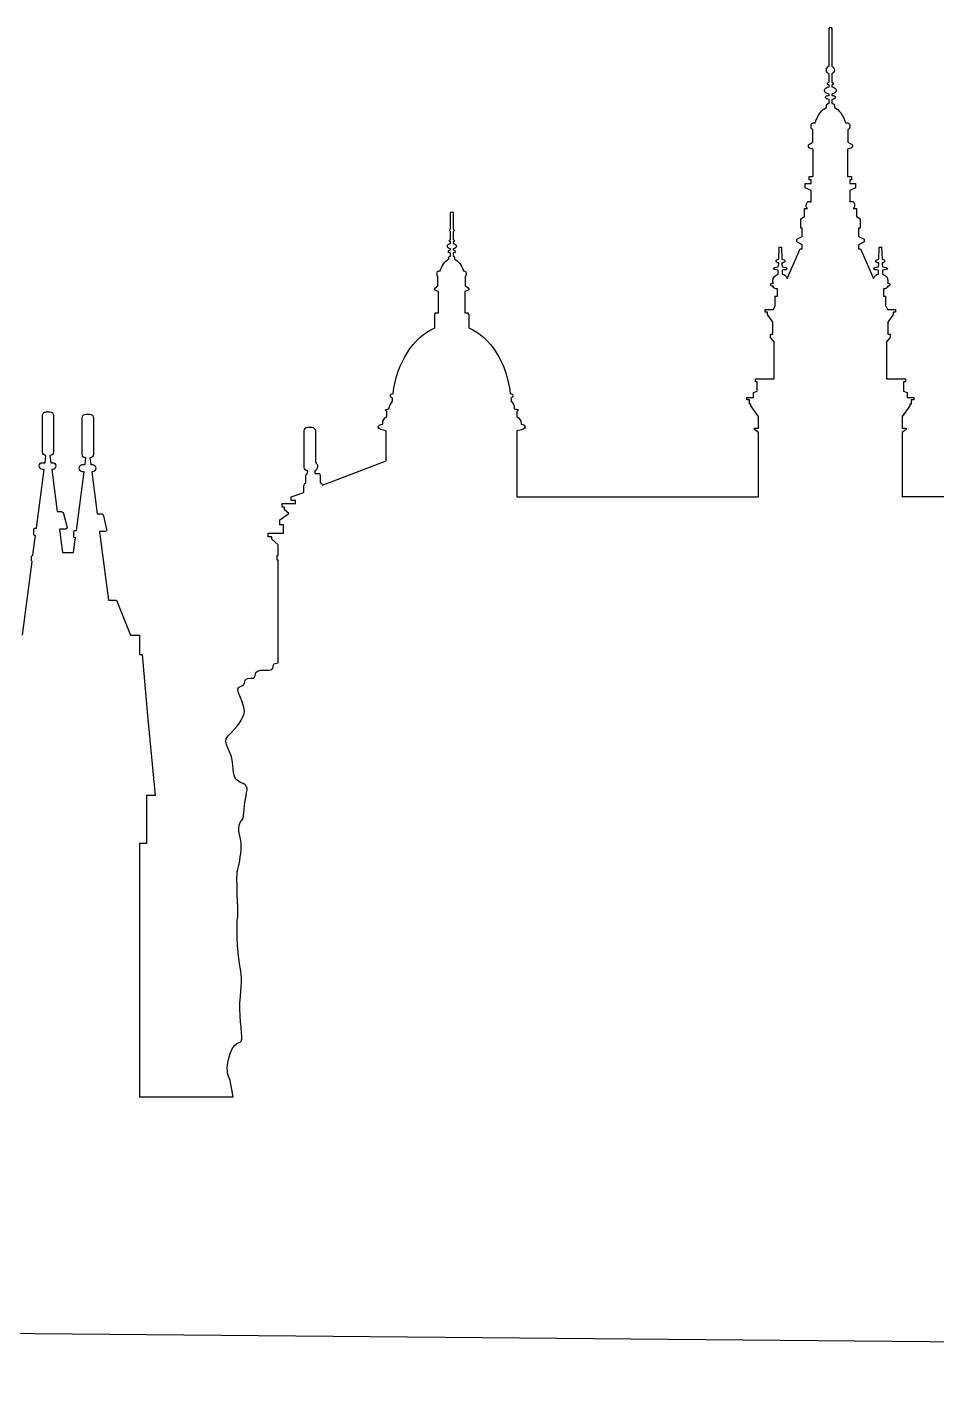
# Model space of a CAD drawing. Extents: x -1462 to 1445, y -1837 to 1335.
# Drawn here: x -1212.2 to -1087.1, y 1036.1 to 1222.4 of the extents above; entities that cross this region are included whole.
import ezdxf

# ---------------------------------------------------------------- set-up
doc = ezdxf.new("R2010")
doc.units = 0
doc.layers.add('Calque_1', color=7, linetype='CONTINUOUS')

msp = doc.modelspace()

# ---------------------------------------------------------------- linework, layer by layer
at = {"layer": 'Calque_1', "color": 1}
for p, q in [((-1101.952779, 1217.007265), (-1101.952779, 1222.193044)), ((-1101.767388, 1222.378487), (-1101.76796, 1222.378534)), ((-1101.582569, 1222.193039), (-1101.582569, 1217.007286)), ((-1101.952779, 1214.785248), (-1101.952779, 1215.95795)), ((-1101.952779, 1214.16755), (-1101.952779, 1214.414393)), ((-1101.582569, 1215.957966), (-1101.582569, 1214.785243)), ((-1101.582569, 1214.414409), (-1101.582569, 1214.16755)), ((-1101.952779, 1212.994848), (-1101.952779, 1213.179662)), ((-1101.582569, 1213.179698), (-1101.582569, 1212.994879)), ((-1102.323042, 1211.32784), (-1102.323042, 1211.636702)), ((-1102.076183, 1211.883509), (-1101.952779, 1211.883509)), ((-1101.952779, 1211.883509), (-1101.952779, 1212.439179)), ((-1101.582569, 1212.439225), (-1101.582569, 1211.88352)), ((-1101.582569, 1211.88352), (-1101.459165, 1211.88352)), ((-1101.212286, 1211.636713), (-1101.212286, 1211.327866)), ((-1104.422149, 1208.611545), (-1104.422149, 1208.920376)), ((-1104.051938, 1209.228609), (-1103.866495, 1209.228609)), ((-1099.668838, 1209.228604), (-1099.483389, 1209.228604)), ((-1099.113184, 1208.920381), (-1099.113184, 1208.611586)), ((-1104.175342, 1206.574311), (-1104.175342, 1208.302714)), ((-1099.359986, 1208.30274), (-1099.359986, 1206.574311)), ((-1104.792359, 1206.204085), (-1104.175342, 1206.574311)), ((-1104.792359, 1205.895254), (-1104.792359, 1206.204085)), ((-1104.730995, 1205.895254), (-1104.792359, 1205.895254)), ((-1104.730995, 1205.771835), (-1104.730995, 1205.895254)), ((-1104.113354, 1205.586423), (-1104.730995, 1205.771835)), ((-1104.113354, 1201.820782), (-1104.113354, 1205.586423)), ((-1098.804338, 1205.771851), (-1099.421979, 1205.586459)), ((-1099.421979, 1205.586459), (-1099.421979, 1201.820808)), ((-1099.359986, 1206.574311), (-1098.742979, 1206.204101)), ((-1098.742979, 1205.895254), (-1098.804338, 1205.895254)), ((-1098.804338, 1205.895254), (-1098.804338, 1205.771851)), ((-1098.742979, 1206.204101), (-1098.742979, 1205.895254)), ((-1104.668956, 1201.388532), (-1104.668956, 1201.820782)), ((-1104.668956, 1201.820782), (-1104.545552, 1201.820782)), ((-1104.422149, 1201.388532), (-1104.668956, 1201.388532)), ((-1104.545552, 1201.820782), (-1104.175342, 1201.820782)), ((-1104.422149, 1200.894881), (-1104.422149, 1201.388532)), ((-1104.175342, 1201.820782), (-1104.113354, 1201.820782)), ((-1099.421979, 1201.820808), (-1099.359986, 1201.820808)), ((-1099.359986, 1201.820808), (-1098.989786, 1201.820808)), ((-1098.866382, 1201.388558), (-1099.113184, 1201.388558)), ((-1099.113184, 1201.388558), (-1099.113184, 1200.894892)), ((-1098.989786, 1201.820808), (-1098.866382, 1201.820808)), ((-1098.866382, 1201.820808), (-1098.866382, 1201.388558)), ((-1105.224609, 1200.27722), (-1105.224609, 1200.894881)), ((-1105.224609, 1200.894881), (-1104.422149, 1200.894881)), ((-1104.422149, 1199.906993), (-1105.224609, 1200.27722)), ((-1104.422149, 1198.30201), (-1104.422149, 1199.906993)), ((-1099.113184, 1200.894892), (-1098.310729, 1200.894892)), ((-1098.310729, 1200.277251), (-1099.113184, 1199.90704)), ((-1099.113184, 1199.90704), (-1099.113184, 1198.302015)), ((-1098.310729, 1200.894892), (-1098.310729, 1200.277251)), ((-1153.993729, 1194.65919), (-1153.993729, 1196.819817)), ((-1153.622843, 1196.819817), (-1153.622843, 1194.65919)), ((-1105.841627, 1196.017335), (-1105.348013, 1196.326166)), ((-1105.841627, 1194.721214), (-1105.841627, 1196.017335)), ((-1105.348013, 1196.326166), (-1105.348013, 1197.43751)), ((-1105.348013, 1197.43751), (-1104.915763, 1197.43751)), ((-1098.61958, 1197.437515), (-1098.18733, 1197.437515)), ((-1098.18733, 1197.437515), (-1098.18733, 1196.326208)), ((-1098.18733, 1196.326208), (-1097.693722, 1196.017361)), ((-1097.693722, 1196.017361), (-1097.693722, 1194.721235)), ((-1153.993729, 1193.116231), (-1153.993729, 1194.22694)), ((-1153.622843, 1194.22694), (-1153.622843, 1193.116231)), ((-1105.656859, 1194.721214), (-1105.841627, 1194.721214)), ((-1105.656859, 1193.609876), (-1105.656859, 1194.721214)), ((-1097.693722, 1194.721235), (-1097.878479, 1194.721235)), ((-1097.878479, 1194.721235), (-1097.878479, 1193.609876)), ((-1153.993729, 1192.621957), (-1153.993729, 1192.868795)), ((-1153.622843, 1192.868795), (-1153.622843, 1192.621957)), ((-1108.86665, 1190.46133), (-1108.805234, 1192.128306)), ((-1108.805234, 1192.128306), (-1108.496439, 1192.128306)), ((-1108.496439, 1192.128306), (-1108.434451, 1190.46133)), ((-1106.39728, 1193.23965), (-1105.656859, 1193.609876)), ((-1106.39728, 1192.868795), (-1106.39728, 1193.23965)), ((-1105.656859, 1192.437142), (-1106.39728, 1192.868795)), ((-1105.656859, 1191.881499), (-1105.656859, 1192.437142)), ((-1097.878479, 1193.609876), (-1097.138042, 1193.239665)), ((-1097.138042, 1192.868831), (-1097.878479, 1192.437153)), ((-1097.878479, 1192.437153), (-1097.878479, 1191.881499)), ((-1097.138042, 1193.239665), (-1097.138042, 1192.868831)), ((-1095.100886, 1190.461346), (-1095.038894, 1192.128306)), ((-1095.038894, 1192.128306), (-1094.730099, 1192.128306)), ((-1094.730099, 1192.128306), (-1094.668688, 1190.461346)), ((-1154.240536, 1190.46133), (-1154.240536, 1190.708137)), ((-1154.055093, 1190.89358), (-1153.993729, 1190.89358)), ((-1153.993729, 1191.757451), (-1153.993729, 1191.881499)), ((-1153.993729, 1190.89358), (-1153.993729, 1191.32583)), ((-1153.622843, 1191.881499), (-1153.622843, 1191.757451)), ((-1153.622843, 1191.32583), (-1153.622843, 1190.89358)), ((-1153.622843, 1190.89358), (-1153.561479, 1190.89358)), ((-1153.438076, 1190.708137), (-1153.438076, 1190.46133)), ((-1107.693978, 1187.806435), (-1105.903666, 1191.881499)), ((-1105.903666, 1191.881499), (-1105.656859, 1191.881499)), ((-1097.878479, 1191.881499), (-1097.631677, 1191.881499)), ((-1097.631677, 1191.881499), (-1095.841349, 1187.806471)), ((-1155.845405, 1188.362073), (-1155.845405, 1188.60954)), ((-1155.598598, 1188.856347), (-1155.413207, 1188.856347)), ((-1152.203365, 1188.856347), (-1152.079961, 1188.856347)), ((-1151.832531, 1188.60954), (-1151.832531, 1188.362073)), ((-1108.928637, 1189.412016), (-1108.86665, 1189.782242)), ((-1108.928637, 1188.424097), (-1108.928637, 1188.979766)), ((-1108.86665, 1189.782242), (-1108.86665, 1189.967685)), ((-1108.434451, 1189.967685), (-1108.434451, 1189.782242)), ((-1108.434451, 1189.782242), (-1108.373036, 1189.412016)), ((-1108.373036, 1188.979766), (-1108.373036, 1188.424097)), ((-1095.162292, 1189.412016), (-1095.100886, 1189.782226)), ((-1095.162292, 1188.424112), (-1095.162292, 1188.979766)), ((-1095.100886, 1189.782226), (-1095.100886, 1189.967721)), ((-1094.668688, 1189.967721), (-1094.668688, 1189.782226)), ((-1094.668688, 1189.782226), (-1094.606696, 1189.412016)), ((-1094.606696, 1188.979766), (-1094.606696, 1188.424112)), ((-1156.154252, 1186.510277), (-1155.722002, 1186.819108)), ((-1156.154252, 1186.26347), (-1156.154252, 1186.510277)), ((-1155.722002, 1186.819108), (-1155.722002, 1188.115266)), ((-1151.955986, 1188.115266), (-1151.955986, 1186.819108)), ((-1151.955986, 1186.819108), (-1151.46232, 1186.510277)), ((-1151.46232, 1186.510277), (-1151.46232, 1186.26347)), ((-1156.092264, 1186.26347), (-1156.154252, 1186.26347)), ((-1156.092264, 1186.201446), (-1156.092264, 1186.26347)), ((-1155.660014, 1186.016632), (-1156.092264, 1186.201446)), ((-1155.660014, 1183.114893), (-1155.660014, 1186.016632)), ((-1151.524308, 1186.201446), (-1152.017974, 1186.016632)), ((-1152.017974, 1186.016632), (-1152.017974, 1183.114893)), ((-1151.46232, 1186.26347), (-1151.524308, 1186.26347)), ((-1151.524308, 1186.26347), (-1151.524308, 1186.201446)), ((-1109.360887, 1184.102817), (-1109.360887, 1185.39897)), ((-1109.360887, 1185.39897), (-1109.052093, 1185.39897)), ((-1109.052093, 1185.39897), (-1109.052093, 1186.386858)), ((-1094.48324, 1186.386889), (-1094.48324, 1185.398985)), ((-1094.48324, 1185.398985), (-1094.174446, 1185.398985)), ((-1094.174446, 1185.398985), (-1094.174446, 1184.102807)), ((-1156.154252, 1181.015667), (-1156.154252, 1182.929481)), ((-1156.154252, 1182.929481), (-1156.092264, 1182.929481)), ((-1156.092264, 1182.929481), (-1156.092264, 1183.114893)), ((-1156.092264, 1183.114893), (-1155.660014, 1183.114893)), ((-1152.017974, 1183.114893), (-1151.585724, 1183.114893)), ((-1151.585724, 1183.114893), (-1151.585724, 1182.929481)), ((-1151.585724, 1182.929481), (-1151.46232, 1182.929481)), ((-1151.46232, 1182.929481), (-1151.46232, 1181.015667)), ((-1110.718949, 1183.176319), (-1110.718949, 1183.547148)), ((-1110.718949, 1183.547148), (-1109.607694, 1183.547148)), ((-1110.410155, 1183.176319), (-1110.718949, 1183.176319)), ((-1110.410155, 1182.868086), (-1110.410155, 1183.176319)), ((-1109.66911, 1181.818143), (-1110.410155, 1182.868086)), ((-1109.607694, 1183.547148), (-1109.360887, 1184.102817)), ((-1094.174446, 1184.102807), (-1093.927644, 1183.547153)), ((-1093.927644, 1183.547153), (-1092.816394, 1183.547153)), ((-1093.125188, 1182.868096), (-1093.866233, 1181.818153)), ((-1092.816394, 1183.176319), (-1093.125188, 1183.176319)), ((-1093.125188, 1183.176319), (-1093.125188, 1182.868096)), ((-1092.816394, 1183.547153), (-1092.816394, 1183.176319)), ((-1109.66911, 1180.151795), (-1109.66911, 1181.818143)), ((-1093.866233, 1181.818153), (-1093.866233, 1180.151816)), ((-1109.977905, 1179.719545), (-1109.977905, 1180.151795)), ((-1109.977905, 1180.151795), (-1109.66911, 1180.151795)), ((-1109.484291, 1179.101852), (-1109.977905, 1179.719545)), ((-1109.484291, 1174.039487), (-1109.484291, 1179.101852)), ((-1093.557438, 1179.719566), (-1094.051042, 1179.101873)), ((-1094.051042, 1179.101873), (-1094.051042, 1174.039523)), ((-1093.866233, 1180.151816), (-1093.557438, 1180.151816)), ((-1093.557438, 1180.151816), (-1093.557438, 1179.719566)), ((-1112.077115, 1173.607866), (-1112.077115, 1174.039487)), ((-1112.077115, 1174.039487), (-1109.484291, 1174.039487)), ((-1111.830256, 1173.607866), (-1112.077115, 1173.607866)), ((-1111.830256, 1172.311116), (-1111.830256, 1173.607866)), ((-1094.051042, 1174.039523), (-1091.458233, 1174.039523)), ((-1091.458233, 1173.607897), (-1091.705092, 1173.607897)), ((-1091.705092, 1173.607897), (-1091.705092, 1172.311147)), ((-1091.458233, 1174.039523), (-1091.458233, 1173.607897)), ((-1145.783161, 1172.002253), (-1145.721121, 1172.002253)), ((-1112.32387, 1172.125673), (-1111.830256, 1172.311116)), ((-1112.32387, 1171.446615), (-1112.32387, 1172.125673)), ((-1091.705092, 1172.311147), (-1091.211457, 1172.125704)), ((-1091.211457, 1172.125704), (-1091.211457, 1171.446647)), ((-1161.956815, 1170.952939), (-1161.956815, 1171.385189)), ((-1113.249734, 1171.138382), (-1113.249734, 1171.446615)), ((-1113.249734, 1171.446615), (-1112.32387, 1171.446615)), ((-1112.879524, 1171.138382), (-1113.249734, 1171.138382)), ((-1112.879524, 1170.520689), (-1112.879524, 1171.138382)), ((-1112.694081, 1170.520689), (-1112.879524, 1170.520689)), ((-1112.694081, 1170.335875), (-1112.694081, 1170.520689)), ((-1111.644865, 1168.853708), (-1112.694081, 1170.335875)), ((-1090.841252, 1170.335911), (-1091.890483, 1168.853718)), ((-1091.211457, 1171.446647), (-1090.285598, 1171.446647)), ((-1090.655804, 1170.520679), (-1090.841252, 1170.520679)), ((-1090.841252, 1170.520679), (-1090.841252, 1170.335911)), ((-1090.285598, 1171.138372), (-1090.655804, 1171.138372)), ((-1090.655804, 1171.138372), (-1090.655804, 1170.520679)), ((-1090.285598, 1171.446647), (-1090.285598, 1171.138372)), ((-1210.108294, 1163.976759), (-1210.108294, 1168.977127)), ((-1209.61468, 1169.471369), (-1209.059026, 1169.471369)), ((-1208.565412, 1168.977127), (-1208.565412, 1163.976759)), ((-1204.614525, 1163.667928), (-1204.614525, 1168.668893)), ((-1204.120288, 1169.162539), (-1203.564634, 1169.162539)), ((-1203.07102, 1168.668893), (-1203.07102, 1163.667928)), ((-1163.314929, 1167.804393), (-1163.314929, 1167.927812)), ((-1162.759275, 1168.853708), (-1162.759275, 1169.594789)), ((-1144.857297, 1169.594789), (-1144.857297, 1168.853708)), ((-1144.301643, 1167.927812), (-1144.301643, 1167.804393)), ((-1111.644865, 1167.248724), (-1111.644865, 1168.853708)), ((-1091.890483, 1168.853718), (-1091.890483, 1167.248745)), ((-1174.11827, 1161.816138), (-1174.11827, 1166.878498)), ((-1173.624604, 1167.372143), (-1173.06895, 1167.372143)), ((-1172.574765, 1166.878498), (-1172.574765, 1162.557219)), ((-1162.821263, 1162.742033), (-1162.821263, 1166.878498)), ((-1144.857297, 1166.878498), (-1144.857297, 1157.803092)), ((-1112.200467, 1167.063312), (-1112.200467, 1167.248724)), ((-1112.200467, 1167.248724), (-1111.644865, 1167.248724)), ((-1111.644865, 1166.63166), (-1112.200467, 1167.063312)), ((-1111.644865, 1157.803092), (-1111.644865, 1166.63166)), ((-1091.890483, 1167.248745), (-1091.334861, 1167.248745)), ((-1091.334861, 1167.063302), (-1091.890483, 1166.631675)), ((-1091.890483, 1166.631675), (-1091.890483, 1157.803102)), ((-1091.334861, 1167.248745), (-1091.334861, 1167.063302)), ((-1210.108294, 1162.495195), (-1209.738031, 1162.495195)), ((-1209.738031, 1162.495195), (-1209.61468, 1163.483114)), ((-1209.059026, 1163.483114), (-1208.935623, 1162.495195)), ((-1208.935623, 1162.495195), (-1208.688764, 1162.495195)), ((-1204.614525, 1162.248388), (-1204.243691, 1162.248388)), ((-1204.243691, 1162.248388), (-1204.120288, 1163.174283)), ((-1203.564634, 1163.174283), (-1203.441231, 1162.248388)), ((-1203.441231, 1162.248388), (-1203.194424, 1162.248388)), ((-1171.587485, 1159.408673), (-1162.821263, 1162.742033)), ((-1210.910754, 1153.481813), (-1209.861435, 1161.5693)), ((-1209.861435, 1161.5693), (-1210.108294, 1161.5693)), ((-1208.688764, 1161.5693), (-1208.812167, 1161.5693)), ((-1208.812167, 1161.5693), (-1208.071123, 1155.765853)), ((-1205.416934, 1153.172951), (-1204.367095, 1161.260464)), ((-1204.367095, 1161.260464), (-1204.614525, 1161.260464)), ((-1203.194424, 1161.260464), (-1203.317827, 1161.260464)), ((-1203.317827, 1161.260464), (-1202.576783, 1155.45762)), ((-1173.871463, 1159.778899), (-1173.871463, 1160.704794)), ((-1173.68602, 1160.951633), (-1173.624604, 1161.383888)), ((-1172.636752, 1161.445912), (-1172.636752, 1161.013657)), ((-1172.636752, 1161.013657), (-1172.143138, 1161.013657)), ((-1171.895708, 1160.704794), (-1171.895708, 1159.716906)), ((-1174.180257, 1158.420754), (-1174.180257, 1159.22323)), ((-1177.143293, 1156.383515), (-1177.143293, 1156.877197)), ((-1177.143293, 1156.877197), (-1175.290941, 1156.877197)), ((-1175.908582, 1157.803092), (-1174.180257, 1158.420754)), ((-1175.908582, 1157.309447), (-1175.908582, 1157.803092)), ((-1175.290941, 1157.309447), (-1175.908582, 1157.309447)), ((-1175.290941, 1156.877197), (-1175.290941, 1157.309447)), ((-1144.857297, 1157.803092), (-1130.226524, 1157.803092)), ((-1130.226524, 1157.803092), (-1117.632871, 1157.803092)), ((-1117.632871, 1157.803092), (-1111.644865, 1157.803092)), ((-1065.715949, 1157.803227), (-1091.890488, 1157.803237)), ((-1208.071123, 1155.765853), (-1207.515521, 1155.765853)), ((-1207.207298, 1155.519015), (-1206.71306, 1153.605201)), ((-1202.576783, 1155.45762), (-1202.021752, 1155.45762)), ((-1201.712906, 1155.210184), (-1201.280656, 1153.29637)), ((-1177.452087, 1154.654515), (-1176.217429, 1155.519015)), ((-1176.834446, 1156.383515), (-1177.143293, 1156.383515)), ((-1176.834446, 1156.012692), (-1176.834446, 1156.383515)), ((-1176.217429, 1155.519015), (-1176.834446, 1156.012692)), ((-1211.281588, 1152.617313), (-1211.281588, 1153.358394)), ((-1211.158133, 1153.481813), (-1210.910754, 1153.481813)), ((-1206.898451, 1153.358394), (-1207.762328, 1153.358394)), ((-1207.762328, 1153.358394), (-1207.577508, 1151.876824)), ((-1205.787196, 1152.309074), (-1205.787196, 1153.049563)), ((-1205.663793, 1153.172951), (-1205.416934, 1153.172951)), ((-1201.466099, 1153.049563), (-1202.26856, 1153.049563)), ((-1202.26856, 1153.049563), (-1202.083168, 1151.567993)), ((-1177.452087, 1153.975458), (-1177.452087, 1154.654515)), ((-1176.95785, 1153.975458), (-1177.452087, 1153.975458)), ((-1176.95785, 1152.802725), (-1176.95785, 1153.975458)), ((-1211.404992, 1149.777598), (-1211.158133, 1151.876824)), ((-1211.158133, 1151.876824), (-1211.034158, 1152.493894)), ((-1211.034158, 1152.493894), (-1211.158133, 1152.493894)), ((-1207.577508, 1151.876824), (-1207.330701, 1150.147824)), ((-1205.848612, 1150.147824), (-1205.663793, 1151.567993)), ((-1205.663793, 1151.567993), (-1205.540389, 1152.185655)), ((-1205.540389, 1152.185655), (-1205.663793, 1152.185655)), ((-1202.083168, 1151.567993), (-1201.033901, 1143.603894)), ((-1179.057008, 1152.309074), (-1179.057008, 1152.802725)), ((-1179.057008, 1152.802725), (-1176.95785, 1152.802725)), ((-1178.562771, 1152.309074), (-1179.057008, 1152.309074)), ((-1178.562771, 1152.000243), (-1178.562771, 1152.309074)), ((-1177.698894, 1151.197736), (-1178.562771, 1152.000243)), ((-1177.698894, 1149.716203), (-1177.698894, 1151.197736)), ((-1211.589811, 1149.037114), (-1211.589811, 1149.592784)), ((-1207.330701, 1150.147824), (-1205.848612, 1150.147824)), ((-1177.822298, 1149.09851), (-1177.822298, 1149.716203)), ((-1177.822298, 1149.716203), (-1177.698894, 1149.716203)), ((-1212.82447, 1138.78897), (-1211.528343, 1148.913695)), ((-1177.698894, 1149.09851), (-1177.822298, 1149.09851)), ((-1177.698894, 1134.961341), (-1177.698894, 1149.09851)), ((-1201.033901, 1143.603894), (-1199.922594, 1143.603894)), ((-1199.922594, 1143.603894), (-1198.008878, 1138.78897)), ((-1198.008878, 1138.78897), (-1196.774168, 1138.78897)), ((-1196.774168, 1138.78897), (-1196.774168, 1136.134074)), ((-1196.774168, 1136.134074), (-1196.403957, 1136.134074)), ((-1196.403957, 1136.134074), (-1195.662912, 1127.738323)), ((-1195.662912, 1127.738323), (-1194.613645, 1116.749077)), ((-1194.613645, 1116.749077), (-1195.786316, 1116.749077)), ((-1195.786316, 1116.749077), (-1195.786316, 1110.143741)), ((-1195.786316, 1110.143741), (-1196.774168, 1110.143741)), ((-1196.774168, 1110.143741), (-1196.774168, 1075.324882)), ((-1183.872291, 1075.324882), (-1184.30397, 1077.547496)), ((-1196.774168, 1075.324882), (-1183.872291, 1075.324882)), ((-462.202365, 1036.13177), (-1461.575143, 1044.944288))]:
    msp.add_line(p, q, dxfattribs=at)
for points in [[(-1101.952779, 1222.193044), (-1101.952779, 1222.254787), (-1101.829116, 1222.378487), (-1101.767388, 1222.378487)], [(-1101.76796, 1222.378534), (-1101.706232, 1222.378534), (-1101.582569, 1222.254819), (-1101.582569, 1222.193039)], [(-1102.323042, 1216.452224), (-1102.323042, 1216.699156), (-1102.19969, 1216.945558), (-1101.952779, 1217.007265)], [(-1101.952779, 1215.95795), (-1102.19969, 1216.019689), (-1102.323042, 1216.205293), (-1102.323042, 1216.452224)], [(-1101.582569, 1217.007286), (-1101.335658, 1216.945558), (-1101.212286, 1216.699167), (-1101.212286, 1216.452256)], [(-1101.212286, 1216.452256), (-1101.212286, 1216.205293), (-1101.335658, 1216.019694), (-1101.582569, 1215.957966)], [(-1102.199638, 1214.599805), (-1102.199638, 1214.661543), (-1102.076287, 1214.785248), (-1101.952779, 1214.785248)], [(-1101.952779, 1214.414393), (-1102.076287, 1214.414393), (-1102.199638, 1214.538093), (-1102.199638, 1214.599805)], [(-1101.582569, 1214.785243), (-1101.459061, 1214.785243), (-1101.33571, 1214.66158), (-1101.33571, 1214.599852)], [(-1101.33571, 1214.599852), (-1101.33571, 1214.538124), (-1101.459061, 1214.414409), (-1101.582569, 1214.414409)], [(-1102.569849, 1213.673905), (-1102.569849, 1213.920873), (-1102.323198, 1214.105843), (-1101.952779, 1214.16755)], [(-1101.952779, 1213.179662), (-1102.323198, 1213.241374), (-1102.569849, 1213.426973), (-1102.569849, 1213.673905)], [(-1102.446393, 1212.74801), (-1102.446393, 1212.871491), (-1102.19969, 1212.994848), (-1101.952779, 1212.994848)], [(-1101.952779, 1212.439179), (-1102.19969, 1212.439179), (-1102.446393, 1212.562816), (-1102.446393, 1212.74801)], [(-1101.582569, 1214.16755), (-1101.212151, 1214.105874), (-1100.965479, 1213.920899), (-1100.965479, 1213.673936)], [(-1100.965479, 1213.673936), (-1100.965479, 1213.426973), (-1101.212151, 1213.241374), (-1101.582569, 1213.179698)], [(-1101.582569, 1212.994879), (-1101.335658, 1212.994879), (-1101.088934, 1212.871527), (-1101.088934, 1212.74802)], [(-1101.088934, 1212.74802), (-1101.088934, 1212.562837), (-1101.335658, 1212.439225), (-1101.582569, 1212.439225)], [(-1103.866495, 1209.228609), (-1103.496129, 1210.278116), (-1102.940371, 1211.080909), (-1102.323042, 1211.32784)], [(-1102.323042, 1211.636702), (-1102.323042, 1211.760153), (-1102.19969, 1211.883509), (-1102.076183, 1211.883509)], [(-1101.459165, 1211.88352), (-1101.335658, 1211.88352), (-1101.212286, 1211.760168), (-1101.212286, 1211.636713)], [(-1101.212286, 1211.327866), (-1100.594956, 1211.080955), (-1100.039199, 1210.278131), (-1099.668838, 1209.228604)], [(-1104.422149, 1208.920376), (-1104.422149, 1209.1056), (-1104.237121, 1209.228609), (-1104.051938, 1209.228609)], [(-1099.483389, 1209.228604), (-1099.298206, 1209.228604), (-1099.113184, 1209.105616), (-1099.113184, 1208.920381)], [(-1104.175342, 1208.302714), (-1104.298797, 1208.364457), (-1104.422149, 1208.426356), (-1104.422149, 1208.611545)], [(-1099.113184, 1208.611586), (-1099.113184, 1208.426403), (-1099.236536, 1208.364467), (-1099.359986, 1208.30274)], [(-1105.101206, 1197.86976), (-1105.101206, 1198.178435), (-1104.915919, 1198.425429), (-1104.668956, 1198.425429)], [(-1104.915763, 1197.43751), (-1105.03927, 1197.499248), (-1105.101206, 1197.684535), (-1105.101206, 1197.86976)], [(-1104.668956, 1198.425429), (-1104.607228, 1198.425429), (-1104.483928, 1198.363748), (-1104.422149, 1198.30201)], [(-1099.113184, 1198.302015), (-1099.051404, 1198.363795), (-1098.92811, 1198.425471), (-1098.866382, 1198.425471)], [(-1098.866382, 1198.425471), (-1098.619419, 1198.425471), (-1098.434132, 1198.178456), (-1098.434132, 1197.869765)], [(-1098.434132, 1197.869765), (-1098.434132, 1197.684582), (-1098.496073, 1197.499295), (-1098.61958, 1197.437515)], [(-1153.993729, 1196.819817), (-1153.993729, 1196.943298), (-1153.931742, 1197.00526), (-1153.808286, 1197.00526)], [(-1153.808286, 1197.00526), (-1153.684831, 1197.00526), (-1153.622843, 1196.943298), (-1153.622843, 1196.819817)], [(-1154.117133, 1194.412352), (-1154.117133, 1194.535833), (-1154.055457, 1194.597447), (-1153.993729, 1194.65919)], [(-1153.993729, 1194.22694), (-1154.055457, 1194.288683), (-1154.117133, 1194.35064), (-1154.117133, 1194.412352)], [(-1153.622843, 1194.65919), (-1153.561115, 1194.597447), (-1153.49944, 1194.535833), (-1153.49944, 1194.412352)], [(-1153.49944, 1194.412352), (-1153.49944, 1194.35064), (-1153.561115, 1194.288683), (-1153.622843, 1194.22694)], [(-1154.425304, 1192.251731), (-1154.425304, 1192.436919), (-1154.24064, 1192.560213), (-1153.993729, 1192.621957)], [(-1153.993729, 1191.881499), (-1154.24064, 1191.943211), (-1154.425304, 1192.066506), (-1154.425304, 1192.251731)], [(-1154.178497, 1192.992214), (-1154.178497, 1193.053921), (-1154.117185, 1193.116231), (-1153.993729, 1193.116231)], [(-1153.993729, 1192.868795), (-1154.117185, 1192.868795), (-1154.178497, 1192.930471), (-1154.178497, 1192.992214)], [(-1153.622843, 1193.116231), (-1153.499388, 1193.116231), (-1153.438076, 1193.053921), (-1153.438076, 1192.992214)], [(-1153.438076, 1192.992214), (-1153.438076, 1192.930471), (-1153.499388, 1192.868795), (-1153.622843, 1192.868795)], [(-1153.622843, 1192.621957), (-1153.375932, 1192.560213), (-1153.190645, 1192.436919), (-1153.190645, 1192.251731)], [(-1153.190645, 1192.251731), (-1153.190645, 1192.066506), (-1153.375932, 1191.943211), (-1153.622843, 1191.881499)], [(-1155.413207, 1188.856347), (-1155.166244, 1189.658916), (-1154.734358, 1190.276105), (-1154.240536, 1190.46133)], [(-1154.3019, 1191.510644), (-1154.3019, 1191.634095), (-1154.178912, 1191.695713), (-1153.993729, 1191.757451)], [(-1153.993729, 1191.32583), (-1154.178912, 1191.32583), (-1154.3019, 1191.448906), (-1154.3019, 1191.510644)], [(-1154.240536, 1190.708137), (-1154.240536, 1190.831619), (-1154.178601, 1190.89358), (-1154.055093, 1190.89358)], [(-1153.622843, 1191.757451), (-1153.43766, 1191.695713), (-1153.314672, 1191.634095), (-1153.314672, 1191.510644)], [(-1153.314672, 1191.510644), (-1153.314672, 1191.448906), (-1153.43766, 1191.32583), (-1153.622843, 1191.32583)], [(-1153.561479, 1190.89358), (-1153.499751, 1190.89358), (-1153.438076, 1190.831619), (-1153.438076, 1190.708137)], [(-1153.438076, 1190.46133), (-1152.944202, 1190.276105), (-1152.450328, 1189.658916), (-1152.203365, 1188.856347)], [(-1109.237484, 1190.214492), (-1109.237484, 1190.337973), (-1109.113612, 1190.399592), (-1108.86665, 1190.46133)], [(-1108.86665, 1189.967685), (-1109.113612, 1189.967685), (-1109.237484, 1190.091042), (-1109.237484, 1190.214492)], [(-1108.434451, 1190.46133), (-1108.187489, 1190.399592), (-1108.002825, 1190.337973), (-1108.002825, 1190.214492)], [(-1108.002825, 1190.214492), (-1108.002825, 1190.091042), (-1108.187489, 1189.967685), (-1108.434451, 1189.967685)], [(-1095.532497, 1190.214476), (-1095.532497, 1190.337984), (-1095.347844, 1190.399618), (-1095.100886, 1190.461346)], [(-1095.100886, 1189.967721), (-1095.347844, 1189.967721), (-1095.532497, 1190.091073), (-1095.532497, 1190.214476)], [(-1094.668688, 1190.461346), (-1094.421726, 1190.399618), (-1094.297849, 1190.337984), (-1094.297849, 1190.214476)], [(-1094.297849, 1190.214476), (-1094.297849, 1190.091073), (-1094.421726, 1189.967721), (-1094.668688, 1189.967721)], [(-1155.845405, 1188.60954), (-1155.845405, 1188.73299), (-1155.722054, 1188.856347), (-1155.598598, 1188.856347)], [(-1155.722002, 1188.115266), (-1155.78373, 1188.177004), (-1155.845405, 1188.238622), (-1155.845405, 1188.362073)], [(-1152.079961, 1188.856347), (-1151.956506, 1188.856347), (-1151.832531, 1188.73299), (-1151.832531, 1188.60954)], [(-1151.832531, 1188.362073), (-1151.832531, 1188.238622), (-1151.894207, 1188.177004), (-1151.955986, 1188.115266)], [(-1109.66911, 1187.498196), (-1109.66911, 1187.930353), (-1109.360783, 1188.30061), (-1108.928637, 1188.424097)], [(-1109.607694, 1189.165178), (-1109.607694, 1189.288659), (-1109.299055, 1189.350272), (-1108.928637, 1189.412016)], [(-1108.928637, 1188.979766), (-1109.299055, 1188.979766), (-1109.607694, 1189.103465), (-1109.607694, 1189.165178)], [(-1108.373036, 1189.412016), (-1108.002669, 1189.350272), (-1107.693978, 1189.288659), (-1107.693978, 1189.165178)], [(-1107.693978, 1189.165178), (-1107.693978, 1189.041727), (-1108.002669, 1188.979766), (-1108.373036, 1188.979766)], [(-1108.373036, 1188.424097), (-1108.064345, 1188.362353), (-1107.817486, 1188.115105), (-1107.693978, 1187.806435)], [(-1095.841349, 1189.165209), (-1095.841349, 1189.288664), (-1095.532658, 1189.350288), (-1095.162292, 1189.412016)], [(-1095.162292, 1188.979766), (-1095.532658, 1188.979766), (-1095.841349, 1189.041753), (-1095.841349, 1189.165209)], [(-1095.841349, 1187.806471), (-1095.717842, 1188.11511), (-1095.470983, 1188.362384), (-1095.162292, 1188.424112)], [(-1094.606696, 1189.412016), (-1094.236277, 1189.350288), (-1093.927644, 1189.288664), (-1093.927644, 1189.165209)], [(-1093.927644, 1189.165209), (-1093.927644, 1189.103481), (-1094.236277, 1188.979766), (-1094.606696, 1188.979766)], [(-1094.606696, 1188.424112), (-1094.17455, 1188.300605), (-1093.866233, 1187.930342), (-1093.866233, 1187.498196)], [(-1109.977905, 1186.942527), (-1109.977905, 1187.066008), (-1109.854657, 1187.189365), (-1109.607694, 1187.189365)], [(-1109.607694, 1186.757115), (-1109.854657, 1186.757115), (-1109.977905, 1186.880789), (-1109.977905, 1186.942527)], [(-1109.607694, 1187.189365), (-1109.66911, 1187.312815), (-1109.66911, 1187.374715), (-1109.66911, 1187.498196)], [(-1109.66911, 1186.69572), (-1109.66911, 1186.69572), (-1109.607694, 1186.6952), (-1109.607694, 1186.757115)], [(-1109.052093, 1186.386858), (-1109.360731, 1186.386858), (-1109.66911, 1186.5105), (-1109.66911, 1186.69572)], [(-1093.866233, 1186.695736), (-1093.866233, 1186.5105), (-1094.174607, 1186.386889), (-1094.48324, 1186.386889)], [(-1093.866233, 1187.498196), (-1093.866233, 1187.374741), (-1093.866233, 1187.312805), (-1093.927644, 1187.18935)], [(-1093.927644, 1187.18935), (-1093.680681, 1187.18935), (-1093.557438, 1187.065998), (-1093.557438, 1186.942543)], [(-1093.557438, 1186.942543), (-1093.557438, 1186.880815), (-1093.680681, 1186.7571), (-1093.927644, 1186.7571)], [(-1093.927644, 1186.7571), (-1093.927644, 1186.695216), (-1093.866233, 1186.695736), (-1093.866233, 1186.695736)], [(-1161.895451, 1172.002253), (-1161.339849, 1176.323751), (-1159.117443, 1179.780972), (-1156.154252, 1181.015667)], [(-1151.46232, 1181.015667), (-1148.499129, 1179.780972), (-1146.276983, 1176.323751), (-1145.783161, 1172.002253)], [(-1162.265661, 1171.694051), (-1162.265661, 1171.879245), (-1162.080634, 1172.002253), (-1161.895451, 1172.002253)], [(-1161.956815, 1171.385189), (-1162.14205, 1171.385189), (-1162.265661, 1171.57057), (-1162.265661, 1171.694051)], [(-1145.721121, 1172.002253), (-1145.535938, 1172.002253), (-1145.412327, 1171.879245), (-1145.412327, 1171.694051)], [(-1145.412327, 1171.694051), (-1145.412327, 1171.57057), (-1145.535938, 1171.385189), (-1145.721121, 1171.385189)], [(-1162.944718, 1169.718208), (-1162.944718, 1169.779951), (-1162.759743, 1169.841913), (-1162.451052, 1169.90362)], [(-1162.759275, 1169.594789), (-1162.882731, 1169.594789), (-1162.944718, 1169.65647), (-1162.944718, 1169.718208)], [(-1162.451052, 1169.90362), (-1162.389325, 1170.335776), (-1162.203778, 1170.706002), (-1161.956815, 1170.952939)], [(-1145.721121, 1171.385189), (-1145.659757, 1171.261739), (-1145.659757, 1171.076421), (-1145.659757, 1170.952939)], [(-1145.659757, 1170.952939), (-1145.412846, 1170.706002), (-1145.227507, 1170.335776), (-1145.227507, 1169.90362)], [(-1145.227507, 1169.90362), (-1144.857141, 1169.841913), (-1144.671854, 1169.779951), (-1144.671854, 1169.718208)], [(-1144.671854, 1169.718208), (-1144.671854, 1169.65647), (-1144.733841, 1169.594789), (-1144.857297, 1169.594789)], [(-1210.108294, 1168.977127), (-1210.108294, 1169.285802), (-1209.861591, 1169.471369), (-1209.61468, 1169.471369)], [(-1209.059026, 1169.471369), (-1208.812063, 1169.471401), (-1208.565412, 1169.285802), (-1208.565412, 1168.977127)], [(-1204.614525, 1168.668893), (-1204.614525, 1168.915825), (-1204.428926, 1169.162539), (-1204.120288, 1169.162539)], [(-1203.564634, 1169.162539), (-1203.317671, 1169.162539), (-1203.07102, 1168.915825), (-1203.07102, 1168.668893)], [(-1163.93257, 1167.372143), (-1163.93257, 1167.557368), (-1163.685295, 1167.74265), (-1163.314929, 1167.804393)], [(-1163.314929, 1167.927812), (-1163.314929, 1168.298226), (-1163.129694, 1168.606776), (-1162.759275, 1168.853708)], [(-1144.857297, 1168.853708), (-1144.548606, 1168.606776), (-1144.301643, 1168.298226), (-1144.301643, 1167.927812)], [(-1144.301643, 1167.804393), (-1143.931277, 1167.74265), (-1143.746042, 1167.557368), (-1143.746042, 1167.372143)], [(-1174.11827, 1166.878498), (-1174.11827, 1167.12543), (-1173.933295, 1167.372143), (-1173.624604, 1167.372143)], [(-1173.06895, 1167.372143), (-1172.822039, 1167.372143), (-1172.574765, 1167.12543), (-1172.574765, 1166.878498)], [(-1162.821263, 1166.878498), (-1163.438644, 1166.940236), (-1163.93257, 1167.18695), (-1163.93257, 1167.372143)], [(-1143.746042, 1167.372143), (-1143.746042, 1167.18695), (-1144.17824, 1166.940236), (-1144.857297, 1166.878498)], [(-1210.540544, 1162.062945), (-1210.540544, 1162.309908), (-1210.355205, 1162.495195), (-1210.108294, 1162.495195)], [(-1209.61468, 1163.483114), (-1209.861591, 1163.483114), (-1210.108294, 1163.668084), (-1210.108294, 1163.976759)], [(-1208.565412, 1163.976759), (-1208.565412, 1163.668084), (-1208.812063, 1163.483114), (-1209.059026, 1163.483114)], [(-1208.688764, 1162.495195), (-1208.441853, 1162.495195), (-1208.256566, 1162.309908), (-1208.256566, 1162.062945)], [(-1205.046152, 1161.754114), (-1205.046152, 1162.001046), (-1204.861436, 1162.248388), (-1204.614525, 1162.248388)], [(-1204.120288, 1163.174283), (-1204.428926, 1163.174283), (-1204.614525, 1163.359253), (-1204.614525, 1163.667928)], [(-1203.07102, 1163.667928), (-1203.07102, 1163.359253), (-1203.317671, 1163.174283), (-1203.564634, 1163.174283)], [(-1203.194424, 1162.248388), (-1202.947461, 1162.248388), (-1202.762174, 1162.001046), (-1202.762174, 1161.754114)], [(-1172.574765, 1162.557219), (-1172.38953, 1162.433737), (-1172.266542, 1162.248513), (-1172.266542, 1162.00155)], [(-1210.108294, 1161.5693), (-1210.355205, 1161.5693), (-1210.540544, 1161.816008), (-1210.540544, 1162.062945)], [(-1208.256566, 1162.062945), (-1208.256566, 1161.816008), (-1208.441853, 1161.5693), (-1208.688764, 1161.5693)], [(-1204.614525, 1161.260464), (-1204.861436, 1161.260464), (-1205.046152, 1161.507177), (-1205.046152, 1161.754114)], [(-1202.762174, 1161.754114), (-1202.762174, 1161.507177), (-1202.947461, 1161.260464), (-1203.194424, 1161.260464)], [(-1173.624604, 1161.383888), (-1173.933295, 1161.383888), (-1174.11827, 1161.569201), (-1174.11827, 1161.816138)], [(-1173.871463, 1160.704794), (-1173.871463, 1160.828276), (-1173.809475, 1160.951633), (-1173.68602, 1160.951633)], [(-1172.266542, 1162.00155), (-1172.266542, 1161.754613), (-1172.389841, 1161.507619), (-1172.636752, 1161.445912)], [(-1172.143138, 1161.013657), (-1172.019683, 1161.013657), (-1171.895708, 1160.890019), (-1171.895708, 1160.704794)], [(-1174.180257, 1159.22323), (-1174.180257, 1159.655387), (-1173.871463, 1159.655449), (-1173.871463, 1159.778899)], [(-1171.895708, 1159.716906), (-1171.710525, 1159.655168), (-1171.649212, 1159.593867), (-1171.587485, 1159.408673)], [(-1207.515521, 1155.765853), (-1207.392065, 1155.765853), (-1207.269026, 1155.70424), (-1207.207298, 1155.519015)], [(-1202.021752, 1155.45762), (-1201.898297, 1155.45762), (-1201.774634, 1155.395409), (-1201.712906, 1155.210184)], [(-1211.281588, 1153.358394), (-1211.281588, 1153.420132), (-1211.219913, 1153.481813), (-1211.158133, 1153.481813)], [(-1206.71306, 1153.605201), (-1206.71306, 1153.48175), (-1206.774996, 1153.358394), (-1206.898451, 1153.358394)], [(-1205.787196, 1153.049563), (-1205.787196, 1153.111301), (-1205.725521, 1153.172951), (-1205.663793, 1153.172951)], [(-1201.280656, 1153.29637), (-1201.21898, 1153.172919), (-1201.281176, 1153.049563), (-1201.466099, 1153.049563)], [(-1211.158133, 1152.493894), (-1211.219913, 1152.493894), (-1211.281588, 1152.555569), (-1211.281588, 1152.617313)], [(-1205.663793, 1152.185655), (-1205.725521, 1152.185655), (-1205.787196, 1152.247336), (-1205.787196, 1152.309074)], [(-1211.589811, 1149.592784), (-1211.589811, 1149.654522), (-1211.528447, 1149.777598), (-1211.404992, 1149.777598)], [(-1211.528343, 1148.913695), (-1211.528343, 1148.975433), (-1211.589811, 1148.975371), (-1211.589811, 1149.037114)], [(-1179.489206, 1133.973417), (-1177.513763, 1133.849966), (-1179.118736, 1134.961341), (-1177.698894, 1134.961341)], [(-1182.88444, 1131.750771), (-1181.835016, 1131.935996), (-1182.760725, 1132.923853), (-1181.464338, 1132.86211)], [(-1181.464338, 1132.86211), (-1180.22968, 1132.800366), (-1181.649833, 1134.096898), (-1179.489206, 1133.973417)], [(-1182.328838, 1128.231999), (-1182.143603, 1129.219763), (-1183.933915, 1131.627321), (-1182.88444, 1131.750771)], [(-1184.551348, 1124.960008), (-1183.440197, 1126.071248), (-1182.452242, 1127.305948), (-1182.328838, 1128.231999)], [(-1183.872291, 1120.391896), (-1183.872291, 1123.170008), (-1185.600824, 1123.848753), (-1184.551348, 1124.960008)], [(-1182.019992, 1117.119911), (-1181.587846, 1119.157186), (-1183.810564, 1117.675564), (-1183.872291, 1120.391896)], [(-1182.513606, 1113.600546), (-1182.39015, 1114.588294), (-1182.266903, 1116.008707), (-1182.019992, 1117.119911)], [(-1182.761036, 1110.205157), (-1182.822764, 1111.192905), (-1183.624809, 1112.304108), (-1182.513606, 1113.600546)], [(-1183.25465, 1106.562961), (-1183.007739, 1107.427253), (-1182.699309, 1109.093902), (-1182.761036, 1110.205157)], [(-1183.31669, 1103.290975), (-1183.31669, 1104.278775), (-1183.439834, 1105.760396), (-1183.25465, 1106.562961)], [(-1183.25465, 1100.019042), (-1183.131195, 1100.821554), (-1183.31669, 1102.303228), (-1183.31669, 1103.290975)], [(-1183.007843, 1093.65989), (-1183.316482, 1095.141563), (-1183.439834, 1099.278205), (-1183.25465, 1100.019042)], [(-1182.88444, 1089.091829), (-1182.637529, 1091.314288), (-1182.699205, 1092.11654), (-1183.007843, 1093.65989)], [(-1182.699049, 1083.226915), (-1182.575541, 1084.029532), (-1183.19313, 1086.869319), (-1182.88444, 1089.091829)], [(-1184.551348, 1080.263828), (-1183.934071, 1083.412306), (-1182.760776, 1082.362675), (-1182.699049, 1083.226915)], [(-1184.30397, 1077.547496), (-1184.551348, 1078.226605), (-1184.860039, 1078.720427), (-1184.551348, 1080.263828)]]:
    msp.add_open_spline(points, degree=3, dxfattribs=at)

doc.saveas('drawing.dxf')
